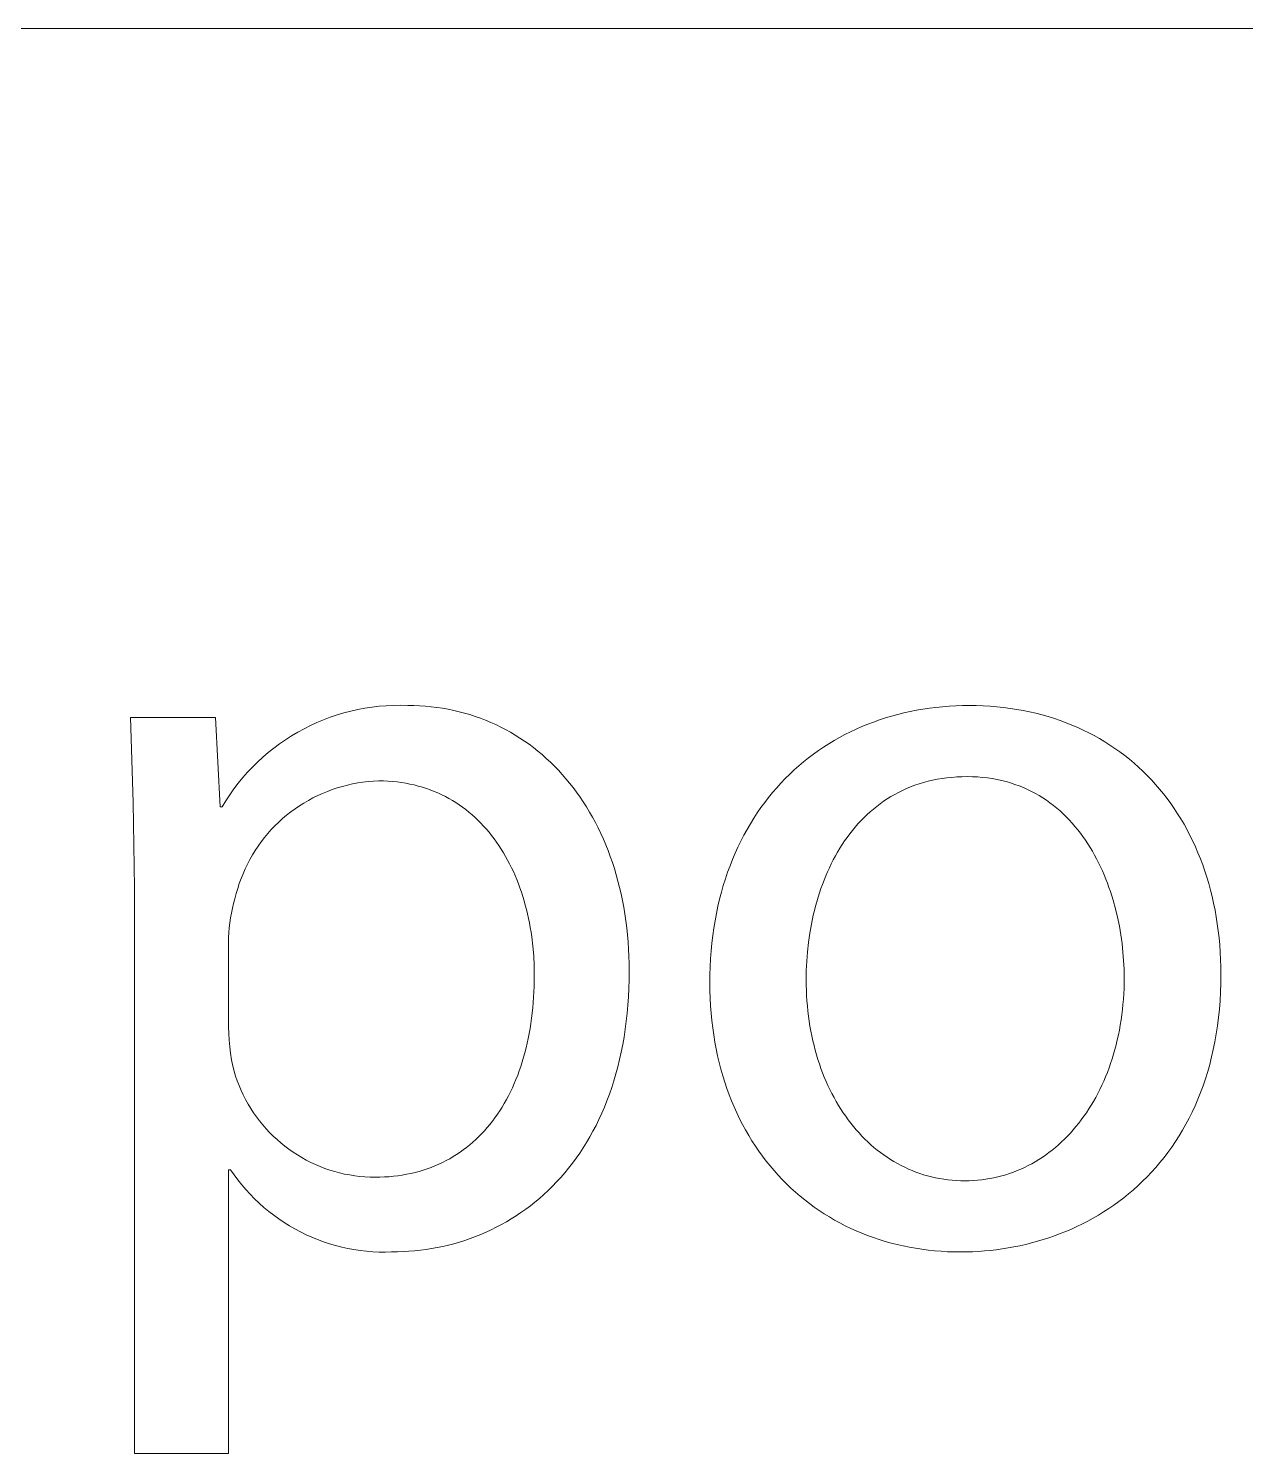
# Model space of a CAD drawing. Header units: millimetres. Extents: x -1519 to 3497, y -297 to 3208.
# Drawn here: x 3277 to 3333.6, y 197.7 to 264 of the extents above; entities that cross this region are included whole.
import ezdxf

# ---------------------------------------------------------------- set-up
doc = ezdxf.new("R2010")
doc.units = ezdxf.units.MM
doc.header["$MEASUREMENT"] = 0
doc.layers.add('Domyślny', color=7, linetype='Continuous', true_color=0x000000)

msp = doc.modelspace()

# ---------------------------------------------------------------- linework, layer by layer
at = {"layer": 'Domyślny', "color": 18, "lineweight": 15, "true_color": 0x000000}
for p, q in [((3492.39, 263.982), (1601.48, 263.982)), ((3281.887, 227.989), (3281.756, 231.955)), ((3281.756, 231.955), (3285.715, 231.955)), ((3285.715, 231.955), (3285.932, 227.796)), ((3290.737, 231.842), (3291.049, 231.959)), ((3291.049, 231.959), (3291.365, 232.066)), ((3291.365, 232.066), (3291.684, 232.161)), ((3291.684, 232.161), (3292.007, 232.245)), ((3292.007, 232.245), (3292.332, 232.318)), ((3292.332, 232.318), (3292.659, 232.38)), ((3292.659, 232.38), (3292.989, 232.43)), ((3292.989, 232.43), (3293.32, 232.468)), ((3293.32, 232.468), (3293.652, 232.495)), ((3293.652, 232.495), (3293.985, 232.511)), ((3293.985, 232.511), (3294.318, 232.514)), ((3294.318, 232.514), (3294.651, 232.507)), ((3294.651, 232.507), (3294.926, 232.503)), ((3294.926, 232.503), (3295.198, 232.492)), ((3295.198, 232.492), (3295.468, 232.474)), ((3295.468, 232.474), (3295.736, 232.449)), ((3295.736, 232.449), (3296.001, 232.417)), ((3296.001, 232.417), (3296.264, 232.378)), ((3296.264, 232.378), (3296.524, 232.332)), ((3296.524, 232.332), (3296.782, 232.279)), ((3296.782, 232.279), (3297.037, 232.219)), ((3297.037, 232.219), (3297.289, 232.153)), ((3297.289, 232.153), (3297.538, 232.08)), ((3297.538, 232.08), (3297.784, 232)), ((3297.784, 232), (3298.028, 231.914)), ((3298.028, 231.914), (3298.268, 231.821)), ((3316.574, 231.836), (3316.854, 231.927)), ((3316.854, 231.927), (3317.137, 232.012)), ((3317.137, 232.012), (3317.423, 232.09)), ((3317.423, 232.09), (3317.712, 232.162)), ((3317.712, 232.162), (3318.004, 232.226)), ((3318.004, 232.226), (3318.299, 232.284)), ((3318.299, 232.284), (3318.596, 232.336)), ((3318.596, 232.336), (3318.896, 232.381)), ((3318.896, 232.381), (3319.199, 232.418)), ((3319.199, 232.418), (3319.505, 232.449)), ((3319.505, 232.449), (3319.813, 232.474)), ((3319.813, 232.474), (3320.123, 232.491)), ((3320.123, 232.491), (3320.435, 232.501)), ((3320.435, 232.501), (3320.75, 232.505)), ((3320.75, 232.505), (3321.075, 232.501)), ((3321.075, 232.501), (3321.397, 232.49)), ((3321.397, 232.49), (3321.716, 232.472)), ((3321.716, 232.472), (3322.031, 232.446)), ((3322.031, 232.446), (3322.343, 232.414)), ((3322.343, 232.414), (3322.651, 232.374)), ((3322.651, 232.374), (3322.956, 232.327)), ((3322.956, 232.327), (3323.257, 232.273)), ((3323.257, 232.273), (3323.554, 232.212)), ((3323.554, 232.212), (3323.847, 232.144)), ((3323.847, 232.144), (3324.136, 232.07)), ((3324.136, 232.07), (3324.421, 231.989)), ((3324.421, 231.989), (3324.703, 231.901)), ((3324.703, 231.901), (3324.98, 231.806)), ((3289.249, 231.096), (3289.536, 231.266)), ((3289.536, 231.266), (3289.828, 231.426)), ((3289.828, 231.426), (3290.126, 231.575)), ((3290.126, 231.575), (3290.429, 231.714)), ((3290.429, 231.714), (3290.737, 231.842)), ((3298.268, 231.821), (3298.506, 231.722)), ((3298.506, 231.722), (3298.74, 231.616)), ((3298.74, 231.616), (3298.971, 231.504)), ((3298.971, 231.504), (3299.198, 231.386)), ((3299.198, 231.386), (3299.422, 231.261)), ((3299.422, 231.261), (3299.643, 231.131)), ((3314.969, 231.153), (3315.228, 231.282)), ((3315.228, 231.282), (3315.49, 231.406)), ((3315.49, 231.406), (3315.756, 231.523)), ((3315.756, 231.523), (3316.025, 231.634)), ((3316.025, 231.634), (3316.298, 231.738)), ((3316.298, 231.738), (3316.574, 231.836)), ((3324.98, 231.806), (3325.253, 231.705)), ((3325.253, 231.705), (3325.522, 231.598)), ((3325.522, 231.598), (3325.787, 231.484)), ((3325.787, 231.484), (3326.047, 231.364)), ((3326.047, 231.364), (3326.304, 231.237)), ((3326.304, 231.237), (3326.555, 231.104)), ((3288.426, 230.529), (3288.694, 230.727)), ((3288.694, 230.727), (3288.968, 230.917)), ((3288.968, 230.917), (3289.249, 231.096)), ((3299.643, 231.131), (3299.861, 230.994)), ((3299.861, 230.994), (3300.074, 230.851)), ((3300.074, 230.851), (3300.285, 230.702)), ((3300.285, 230.702), (3300.491, 230.548)), ((3313.737, 230.408), (3313.975, 230.57)), ((3313.975, 230.57), (3314.218, 230.725)), ((3314.218, 230.725), (3314.464, 230.874)), ((3314.464, 230.874), (3314.715, 231.016)), ((3314.715, 231.016), (3314.969, 231.153)), ((3326.555, 231.104), (3326.803, 230.965)), ((3326.803, 230.965), (3327.046, 230.82)), ((3327.046, 230.82), (3327.284, 230.669)), ((3327.284, 230.669), (3327.518, 230.512)), ((3287.667, 229.878), (3287.913, 230.104)), ((3287.913, 230.104), (3288.166, 230.321)), ((3288.166, 230.321), (3288.426, 230.529)), ((3300.491, 230.548), (3300.694, 230.387)), ((3300.694, 230.387), (3300.892, 230.221)), ((3300.892, 230.221), (3301.087, 230.048)), ((3301.087, 230.048), (3301.278, 229.87)), ((3313.049, 229.887), (3313.274, 230.067)), ((3313.274, 230.067), (3313.503, 230.241)), ((3313.503, 230.241), (3313.737, 230.408)), ((3327.518, 230.512), (3327.747, 230.348)), ((3327.747, 230.348), (3327.971, 230.179)), ((3327.971, 230.179), (3328.19, 230.004)), ((3328.19, 230.004), (3328.405, 229.824)), ((3286.98, 229.152), (3287.201, 229.402)), ((3287.201, 229.402), (3287.43, 229.644)), ((3287.43, 229.644), (3287.667, 229.878)), ((3301.278, 229.87), (3301.465, 229.687)), ((3301.465, 229.687), (3301.648, 229.498)), ((3301.648, 229.498), (3301.827, 229.303)), ((3301.827, 229.303), (3302.001, 229.103)), ((3312.195, 229.108), (3312.401, 229.312)), ((3312.401, 229.312), (3312.612, 229.51)), ((3312.612, 229.51), (3312.828, 229.702)), ((3312.828, 229.702), (3313.049, 229.887)), ((3328.405, 229.824), (3328.615, 229.638)), ((3328.615, 229.638), (3328.82, 229.446)), ((3328.82, 229.446), (3329.019, 229.248)), ((3329.019, 229.248), (3329.214, 229.045)), ((3286.373, 228.359), (3286.566, 228.63)), ((3286.566, 228.63), (3286.769, 228.895)), ((3286.769, 228.895), (3286.98, 229.152)), ((3291.14, 228.601), (3290.911, 228.515)), ((3291.373, 228.678), (3291.14, 228.601)), ((3291.607, 228.747), (3291.373, 228.678)), ((3291.845, 228.808), (3291.607, 228.747)), ((3292.084, 228.861), (3291.845, 228.808)), ((3292.324, 228.906), (3292.084, 228.861)), ((3292.566, 228.942), (3292.324, 228.906)), ((3292.81, 228.969), (3292.566, 228.942)), ((3293.054, 228.988), (3292.81, 228.969)), ((3293.298, 228.999), (3293.054, 228.988)), ((3293.515, 228.996), (3293.298, 228.999)), ((3293.729, 228.987), (3293.515, 228.996)), ((3293.94, 228.972), (3293.729, 228.987)), ((3294.148, 228.951), (3293.94, 228.972)), ((3294.352, 228.924), (3294.148, 228.951)), ((3294.554, 228.892), (3294.352, 228.924)), ((3294.752, 228.854), (3294.554, 228.892)), ((3294.947, 228.811), (3294.752, 228.854)), ((3295.139, 228.762), (3294.947, 228.811)), ((3295.328, 228.707), (3295.139, 228.762)), ((3295.514, 228.648), (3295.328, 228.707)), ((3295.696, 228.583), (3295.514, 228.648)), ((3295.876, 228.513), (3295.696, 228.583)), ((3302.001, 229.103), (3302.171, 228.898)), ((3302.171, 228.898), (3302.337, 228.687)), ((3302.337, 228.687), (3302.498, 228.471)), ((3311.606, 228.46), (3311.797, 228.682)), ((3311.797, 228.682), (3311.994, 228.898)), ((3311.994, 228.898), (3312.195, 229.108)), ((3317.832, 228.642), (3317.644, 228.557)), ((3318.023, 228.722), (3317.832, 228.642)), ((3318.219, 228.795), (3318.023, 228.722)), ((3318.419, 228.863), (3318.219, 228.795)), ((3318.623, 228.925), (3318.419, 228.863)), ((3318.831, 228.981), (3318.623, 228.925)), ((3319.044, 229.031), (3318.831, 228.981)), ((3319.261, 229.074), (3319.044, 229.031)), ((3319.481, 229.112), (3319.261, 229.074)), ((3319.706, 229.142), (3319.481, 229.112)), ((3319.936, 229.166), (3319.706, 229.142)), ((3320.169, 229.184), (3319.936, 229.166)), ((3320.407, 229.194), (3320.169, 229.184)), ((3320.649, 229.198), (3320.407, 229.194)), ((3320.892, 229.194), (3320.649, 229.198)), ((3321.13, 229.182), (3320.892, 229.194)), ((3321.364, 229.164), (3321.13, 229.182)), ((3321.593, 229.138), (3321.364, 229.164)), ((3321.817, 229.105), (3321.593, 229.138)), ((3322.037, 229.065), (3321.817, 229.105)), ((3322.253, 229.019), (3322.037, 229.065)), ((3322.464, 228.966), (3322.253, 229.019)), ((3322.671, 228.906), (3322.464, 228.966)), ((3322.873, 228.84), (3322.671, 228.906)), ((3323.071, 228.768), (3322.873, 228.84)), ((3323.264, 228.689), (3323.071, 228.768)), ((3323.454, 228.605), (3323.264, 228.689)), ((3323.639, 228.515), (3323.454, 228.605)), ((3329.214, 229.045), (3329.404, 228.837)), ((3329.404, 228.837), (3329.588, 228.623)), ((3329.588, 228.623), (3329.768, 228.404)), ((3281.94, 224.021), (3281.887, 227.989)), ((3286.016, 227.796), (3286.189, 228.08)), ((3286.189, 228.08), (3286.373, 228.359)), ((3289.816, 227.972), (3289.609, 227.841)), ((3290.027, 228.096), (3289.816, 227.972)), ((3290.242, 228.212), (3290.027, 228.096)), ((3290.462, 228.321), (3290.242, 228.212)), ((3290.685, 228.422), (3290.462, 228.321)), ((3290.911, 228.515), (3290.685, 228.422)), ((3296.052, 228.438), (3295.876, 228.513)), ((3296.225, 228.358), (3296.052, 228.438)), ((3296.395, 228.273), (3296.225, 228.358)), ((3296.561, 228.183), (3296.395, 228.273)), ((3296.724, 228.088), (3296.561, 228.183)), ((3296.884, 227.989), (3296.724, 228.088)), ((3297.041, 227.885), (3296.884, 227.989)), ((3302.498, 228.471), (3302.655, 228.249)), ((3302.655, 228.249), (3302.807, 228.023)), ((3302.807, 228.023), (3302.955, 227.791)), ((3311.064, 227.76), (3311.24, 227.999)), ((3311.24, 227.999), (3311.42, 228.233)), ((3311.42, 228.233), (3311.606, 228.46)), ((3316.604, 227.937), (3316.445, 227.817)), ((3316.768, 228.053), (3316.604, 227.937)), ((3316.935, 228.164), (3316.768, 228.053)), ((3317.106, 228.27), (3316.935, 228.164)), ((3317.281, 228.371), (3317.106, 228.27)), ((3317.461, 228.467), (3317.281, 228.371)), ((3317.644, 228.557), (3317.461, 228.467)), ((3323.819, 228.42), (3323.639, 228.515)), ((3323.996, 228.319), (3323.819, 228.42)), ((3324.168, 228.212), (3323.996, 228.319)), ((3324.336, 228.101), (3324.168, 228.212)), ((3324.499, 227.984), (3324.336, 228.101)), ((3324.659, 227.863), (3324.499, 227.984)), ((3329.768, 228.404), (3329.942, 228.179)), ((3329.942, 228.179), (3330.11, 227.95)), ((3330.11, 227.95), (3330.273, 227.715)), ((3285.932, 227.796), (3286.016, 227.796)), ((3288.831, 227.247), (3288.65, 227.082)), ((3289.018, 227.405), (3288.831, 227.247)), ((3289.21, 227.557), (3289.018, 227.405)), ((3289.407, 227.702), (3289.21, 227.557)), ((3289.609, 227.841), (3289.407, 227.702)), ((3297.194, 227.777), (3297.041, 227.885)), ((3297.345, 227.664), (3297.194, 227.777)), ((3297.491, 227.547), (3297.345, 227.664)), ((3297.635, 227.426), (3297.491, 227.547)), ((3297.775, 227.3), (3297.635, 227.426)), ((3297.912, 227.17), (3297.775, 227.3)), ((3302.955, 227.791), (3303.098, 227.554)), ((3303.098, 227.554), (3303.236, 227.313)), ((3303.236, 227.313), (3303.369, 227.066)), ((3310.572, 227.008), (3310.73, 227.265)), ((3310.73, 227.265), (3310.895, 227.515)), ((3310.895, 227.515), (3311.064, 227.76)), ((3315.848, 227.288), (3315.708, 227.146)), ((3315.991, 227.427), (3315.848, 227.288)), ((3316.139, 227.561), (3315.991, 227.427)), ((3316.29, 227.691), (3316.139, 227.561)), ((3316.445, 227.817), (3316.29, 227.691)), ((3324.815, 227.737), (3324.659, 227.863)), ((3324.966, 227.606), (3324.815, 227.737)), ((3325.113, 227.471), (3324.966, 227.606)), ((3325.257, 227.331), (3325.113, 227.471)), ((3325.396, 227.187), (3325.257, 227.331)), ((3330.273, 227.715), (3330.431, 227.475)), ((3330.431, 227.475), (3330.584, 227.23)), ((3288.306, 226.734), (3288.143, 226.551)), ((3288.475, 226.911), (3288.306, 226.734)), ((3288.65, 227.082), (3288.475, 226.911)), ((3298.045, 227.036), (3297.912, 227.17)), ((3298.176, 226.899), (3298.045, 227.036)), ((3298.302, 226.757), (3298.176, 226.899)), ((3298.426, 226.611), (3298.302, 226.757)), ((3298.546, 226.462), (3298.426, 226.611)), ((3303.369, 227.066), (3303.497, 226.815)), ((3303.497, 226.815), (3303.62, 226.558)), ((3310.272, 226.478), (3310.419, 226.746)), ((3310.419, 226.746), (3310.572, 227.008)), ((3315.313, 226.693), (3315.19, 226.535)), ((3315.441, 226.848), (3315.313, 226.693)), ((3315.573, 226.999), (3315.441, 226.848)), ((3315.708, 227.146), (3315.573, 226.999)), ((3325.531, 227.039), (3325.396, 227.187)), ((3325.662, 226.888), (3325.531, 227.039)), ((3325.79, 226.732), (3325.662, 226.888)), ((3325.913, 226.573), (3325.79, 226.732)), ((3330.584, 227.23), (3330.73, 226.981)), ((3330.73, 226.981), (3330.871, 226.726)), ((3330.871, 226.726), (3331.007, 226.466)), ((3287.695, 225.97), (3287.559, 225.766)), ((3287.837, 226.169), (3287.695, 225.97)), ((3287.987, 226.363), (3287.837, 226.169)), ((3288.143, 226.551), (3287.987, 226.363)), ((3298.662, 226.309), (3298.546, 226.462)), ((3298.776, 226.153), (3298.662, 226.309)), ((3298.885, 225.993), (3298.776, 226.153)), ((3298.992, 225.83), (3298.885, 225.993)), ((3303.62, 226.558), (3303.739, 226.297)), ((3303.739, 226.297), (3303.852, 226.031)), ((3303.852, 226.031), (3303.96, 225.761)), ((3309.866, 225.642), (3309.996, 225.926)), ((3309.996, 225.926), (3310.131, 226.205)), ((3310.131, 226.205), (3310.272, 226.478)), ((3314.841, 226.039), (3314.732, 225.867)), ((3314.953, 226.208), (3314.841, 226.039)), ((3315.07, 226.373), (3314.953, 226.208)), ((3315.19, 226.535), (3315.07, 226.373)), ((3326.032, 226.411), (3325.913, 226.573)), ((3326.148, 226.245), (3326.032, 226.411)), ((3326.26, 226.076), (3326.148, 226.245)), ((3326.368, 225.904), (3326.26, 226.076)), ((3331.007, 226.466), (3331.137, 226.202)), ((3331.137, 226.202), (3331.261, 225.933)), ((3331.261, 225.933), (3331.379, 225.66)), ((3287.309, 225.346), (3287.195, 225.129)), ((3287.43, 225.558), (3287.309, 225.346)), ((3287.559, 225.766), (3287.43, 225.558)), ((3299.095, 225.663), (3298.992, 225.83)), ((3299.194, 225.493), (3299.095, 225.663)), ((3299.29, 225.32), (3299.194, 225.493)), ((3299.382, 225.144), (3299.29, 225.32)), ((3303.96, 225.761), (3304.063, 225.486)), ((3304.063, 225.486), (3304.16, 225.206)), ((3309.627, 225.056), (3309.744, 225.352)), ((3309.744, 225.352), (3309.866, 225.642)), ((3314.429, 225.332), (3314.336, 225.148)), ((3314.526, 225.513), (3314.429, 225.332)), ((3314.627, 225.691), (3314.526, 225.513)), ((3314.732, 225.867), (3314.627, 225.691)), ((3326.472, 225.729), (3326.368, 225.904)), ((3326.572, 225.552), (3326.472, 225.729)), ((3326.669, 225.371), (3326.572, 225.552)), ((3326.761, 225.189), (3326.669, 225.371)), ((3331.379, 225.66), (3331.491, 225.381)), ((3331.491, 225.381), (3331.597, 225.099)), ((3286.99, 224.684), (3286.899, 224.457)), ((3287.088, 224.908), (3286.99, 224.684)), ((3287.195, 225.129), (3287.088, 224.908)), ((3299.471, 224.965), (3299.382, 225.144)), ((3299.557, 224.783), (3299.471, 224.965)), ((3299.639, 224.598), (3299.557, 224.783)), ((3299.717, 224.41), (3299.639, 224.598)), ((3304.16, 225.206), (3304.252, 224.922)), ((3304.252, 224.922), (3304.339, 224.633)), ((3304.339, 224.633), (3304.42, 224.34)), ((3309.413, 224.449), (3309.517, 224.755)), ((3309.517, 224.755), (3309.627, 225.056)), ((3314.16, 224.772), (3314.077, 224.58)), ((3314.246, 224.961), (3314.16, 224.772)), ((3314.336, 225.148), (3314.246, 224.961)), ((3326.851, 225.004), (3326.761, 225.189)), ((3326.936, 224.817), (3326.851, 225.004)), ((3327.018, 224.628), (3326.936, 224.817)), ((3327.096, 224.437), (3327.018, 224.628)), ((3331.597, 225.099), (3331.697, 224.811)), ((3331.697, 224.811), (3331.792, 224.52)), ((3281.94, 197.729), (3281.94, 224.021)), ((3286.742, 223.993), (3286.675, 223.758)), ((3286.816, 224.226), (3286.742, 223.993)), ((3286.899, 224.457), (3286.816, 224.226)), ((3299.792, 224.219), (3299.717, 224.41)), ((3299.864, 224.026), (3299.792, 224.219)), ((3299.932, 223.83), (3299.864, 224.026)), ((3304.42, 224.34), (3304.495, 224.043)), ((3304.495, 224.043), (3304.565, 223.742)), ((3309.225, 223.82), (3309.316, 224.137)), ((3309.316, 224.137), (3309.413, 224.449)), ((3313.852, 223.992), (3313.784, 223.791)), ((3313.923, 224.19), (3313.852, 223.992)), ((3313.998, 224.386), (3313.923, 224.19)), ((3314.077, 224.58), (3313.998, 224.386)), ((3327.171, 224.244), (3327.096, 224.437)), ((3327.242, 224.05), (3327.171, 224.244)), ((3327.309, 223.854), (3327.242, 224.05)), ((3331.792, 224.52), (3331.88, 224.224)), ((3331.88, 224.224), (3331.961, 223.924)), ((3286.554, 223.299), (3286.498, 223.077)), ((3286.617, 223.52), (3286.554, 223.299)), ((3286.675, 223.758), (3286.617, 223.52)), ((3299.996, 223.632), (3299.932, 223.83)), ((3300.056, 223.432), (3299.996, 223.632)), ((3300.113, 223.229), (3300.056, 223.432)), ((3304.565, 223.742), (3304.629, 223.436)), ((3304.629, 223.436), (3304.688, 223.126)), ((3309.065, 223.17), (3309.142, 223.498)), ((3309.142, 223.498), (3309.225, 223.82)), ((3313.659, 223.385), (3313.602, 223.179)), ((3313.72, 223.589), (3313.659, 223.385)), ((3313.784, 223.791), (3313.72, 223.589)), ((3327.373, 223.657), (3327.309, 223.854)), ((3327.433, 223.459), (3327.373, 223.657)), ((3327.544, 223.06), (3327.433, 223.459)), ((3331.961, 223.924), (3332.037, 223.619)), ((3332.037, 223.619), (3332.107, 223.311)), ((3332.107, 223.311), (3332.17, 222.998)), ((3286.409, 222.628), (3286.375, 222.401)), ((3286.45, 222.853), (3286.409, 222.628)), ((3286.498, 223.077), (3286.45, 222.853)), ((3300.167, 223.024), (3300.113, 223.229)), ((3300.217, 222.816), (3300.167, 223.024)), ((3300.263, 222.607), (3300.217, 222.816)), ((3304.688, 223.126), (3304.74, 222.813)), ((3304.74, 222.813), (3304.787, 222.495)), ((3308.931, 222.499), (3308.995, 222.837)), ((3308.995, 222.837), (3309.065, 223.17)), ((3313.499, 222.764), (3313.41, 222.343)), ((3313.549, 222.972), (3313.499, 222.764)), ((3313.602, 223.179), (3313.549, 222.972)), ((3327.64, 222.658), (3327.544, 223.06)), ((3327.723, 222.254), (3327.64, 222.658)), ((3332.17, 222.998), (3332.226, 222.681)), ((3332.226, 222.681), (3332.276, 222.361)), ((3286.348, 222.173), (3286.328, 221.945)), ((3286.375, 222.401), (3286.348, 222.173)), ((3300.306, 222.396), (3300.263, 222.607)), ((3300.345, 222.183), (3300.306, 222.396)), ((3300.38, 221.968), (3300.345, 222.183)), ((3300.412, 221.751), (3300.38, 221.968)), ((3304.787, 222.495), (3304.827, 222.173)), ((3304.827, 222.173), (3304.862, 221.847)), ((3308.827, 221.807), (3308.875, 222.156)), ((3308.875, 222.156), (3308.931, 222.499)), ((3313.41, 222.343), (3313.335, 221.918)), ((3327.793, 221.85), (3327.723, 222.254)), ((3332.276, 222.361), (3332.32, 222.036)), ((3332.32, 222.036), (3332.357, 221.708)), ((3286.328, 221.945), (3286.316, 221.716)), ((3286.316, 221.716), (3286.316, 217.557)), ((3300.464, 221.312), (3300.412, 221.751)), ((3300.501, 220.867), (3300.464, 221.312)), ((3304.862, 221.847), (3304.89, 221.518)), ((3304.89, 221.518), (3304.912, 221.184)), ((3308.751, 221.095), (3308.785, 221.454)), ((3308.785, 221.454), (3308.827, 221.807)), ((3313.274, 221.489), (3313.226, 221.058)), ((3313.335, 221.918), (3313.274, 221.489)), ((3327.85, 221.446), (3327.793, 221.85)), ((3327.893, 221.044), (3327.85, 221.446)), ((3332.357, 221.708), (3332.388, 221.376)), ((3332.388, 221.376), (3332.411, 221.04)), ((3300.524, 220.417), (3300.501, 220.867)), ((3304.912, 221.184), (3304.928, 220.847)), ((3304.928, 220.847), (3304.938, 220.507)), ((3308.705, 220.362), (3308.724, 220.731)), ((3308.724, 220.731), (3308.751, 221.095)), ((3313.193, 220.626), (3313.173, 220.193)), ((3313.226, 221.058), (3313.193, 220.626)), ((3327.924, 220.645), (3327.893, 221.044)), ((3327.943, 220.25), (3327.924, 220.645)), ((3332.411, 221.04), (3332.428, 220.7)), ((3332.428, 220.7), (3332.439, 220.357)), ((3300.523, 219.446), (3300.531, 219.962)), ((3300.531, 219.962), (3300.524, 220.417)), ((3304.941, 220.162), (3304.937, 219.756)), ((3304.938, 220.507), (3304.941, 220.162)), ((3308.689, 219.61), (3308.693, 219.988)), ((3308.693, 219.988), (3308.705, 220.362)), ((3313.173, 220.193), (3313.166, 219.76)), ((3327.949, 219.86), (3327.943, 220.25)), ((3332.442, 220.01), (3332.438, 219.593)), ((3332.439, 220.357), (3332.442, 220.01)), ((3300.499, 218.94), (3300.523, 219.446)), ((3304.926, 219.356), (3304.906, 218.963)), ((3304.937, 219.756), (3304.926, 219.356)), ((3308.693, 219.251), (3308.689, 219.61)), ((3313.166, 219.76), (3313.168, 219.511)), ((3313.168, 219.511), (3313.175, 219.264)), ((3327.928, 219.102), (3327.94, 219.352)), ((3327.94, 219.352), (3327.947, 219.605)), ((3327.947, 219.605), (3327.949, 219.86)), ((3332.438, 219.593), (3332.424, 219.183)), ((3300.46, 218.445), (3300.499, 218.94)), ((3304.906, 218.963), (3304.88, 218.576)), ((3308.704, 218.896), (3308.693, 219.251)), ((3308.723, 218.546), (3308.704, 218.896)), ((3313.175, 219.264), (3313.186, 219.019)), ((3313.186, 219.019), (3313.202, 218.777)), ((3313.202, 218.777), (3313.221, 218.536)), ((3327.892, 218.608), (3327.912, 218.854)), ((3327.912, 218.854), (3327.928, 219.102)), ((3332.402, 218.78), (3332.371, 218.384)), ((3332.424, 219.183), (3332.402, 218.78)), ((3300.405, 217.962), (3300.46, 218.445)), ((3304.846, 218.196), (3304.805, 217.822)), ((3304.88, 218.576), (3304.846, 218.196)), ((3308.748, 218.2), (3308.723, 218.546)), ((3308.781, 217.859), (3308.748, 218.2)), ((3313.221, 218.536), (3313.245, 218.298)), ((3313.245, 218.298), (3313.274, 218.062)), ((3313.274, 218.062), (3313.306, 217.828)), ((3327.804, 217.886), (3327.838, 218.124)), ((3327.838, 218.124), (3327.867, 218.365)), ((3327.867, 218.365), (3327.892, 218.608)), ((3332.331, 217.996), (3332.283, 217.615)), ((3332.371, 218.384), (3332.331, 217.996)), ((3286.316, 217.557), (3286.327, 217.251)), ((3300.294, 217.258), (3300.335, 217.49)), ((3300.335, 217.49), (3300.372, 217.724)), ((3300.372, 217.724), (3300.405, 217.962)), ((3304.757, 217.454), (3304.702, 217.093)), ((3304.805, 217.822), (3304.757, 217.454)), ((3308.821, 217.522), (3308.781, 217.859)), ((3308.867, 217.189), (3308.821, 217.522)), ((3313.306, 217.828), (3313.343, 217.597)), ((3313.343, 217.597), (3313.384, 217.368)), ((3313.384, 217.368), (3313.429, 217.142)), ((3327.678, 217.187), (3327.725, 217.417)), ((3327.725, 217.417), (3327.766, 217.65)), ((3327.766, 217.65), (3327.804, 217.886)), ((3332.283, 217.615), (3332.227, 217.242)), ((3286.327, 217.251), (3286.346, 216.946)), ((3286.346, 216.946), (3286.375, 216.642)), ((3300.148, 216.583), (3300.201, 216.805)), ((3300.201, 216.805), (3300.249, 217.03)), ((3300.249, 217.03), (3300.294, 217.258)), ((3304.639, 216.738), (3304.571, 216.39)), ((3304.702, 217.093), (3304.639, 216.738)), ((3308.921, 216.861), (3308.867, 217.189)), ((3308.982, 216.538), (3308.921, 216.861)), ((3313.429, 217.142), (3313.478, 216.918)), ((3313.478, 216.918), (3313.531, 216.697)), ((3313.531, 216.697), (3313.588, 216.479)), ((3327.515, 216.513), (3327.574, 216.735)), ((3327.574, 216.735), (3327.628, 216.959)), ((3327.628, 216.959), (3327.678, 217.187)), ((3332.163, 216.875), (3332.091, 216.516)), ((3332.227, 217.242), (3332.163, 216.875)), ((3286.375, 216.642), (3286.413, 216.338)), ((3286.413, 216.338), (3286.46, 216.036)), ((3286.46, 216.036), (3286.517, 215.736)), ((3299.969, 215.936), (3300.033, 216.149)), ((3300.033, 216.149), (3300.092, 216.364)), ((3300.092, 216.364), (3300.148, 216.583)), ((3304.495, 216.048), (3304.413, 215.713)), ((3304.571, 216.39), (3304.495, 216.048)), ((3309.049, 216.219), (3308.982, 216.538)), ((3309.122, 215.905), (3309.049, 216.219)), ((3313.588, 216.479), (3313.649, 216.263)), ((3313.649, 216.263), (3313.714, 216.05)), ((3313.714, 216.05), (3313.782, 215.841)), ((3327.317, 215.866), (3327.387, 216.079)), ((3327.387, 216.079), (3327.453, 216.294)), ((3327.453, 216.294), (3327.515, 216.513)), ((3332.011, 216.164), (3331.924, 215.819)), ((3332.091, 216.516), (3332.011, 216.164)), ((3286.517, 215.736), (3286.578, 215.506)), ((3286.578, 215.506), (3286.648, 215.279)), ((3299.757, 215.32), (3299.831, 215.522)), ((3299.831, 215.522), (3299.902, 215.727)), ((3299.902, 215.727), (3299.969, 215.936)), ((3304.325, 215.384), (3304.23, 215.062)), ((3304.413, 215.713), (3304.325, 215.384)), ((3309.203, 215.595), (3309.122, 215.905)), ((3309.29, 215.291), (3309.203, 215.595)), ((3313.782, 215.841), (3313.854, 215.634)), ((3313.854, 215.634), (3313.931, 215.43)), ((3313.931, 215.43), (3314.01, 215.229)), ((3327.084, 215.247), (3327.165, 215.45)), ((3327.165, 215.45), (3327.243, 215.656)), ((3327.243, 215.656), (3327.317, 215.866)), ((3331.829, 215.482), (3331.726, 215.151)), ((3331.924, 215.819), (3331.829, 215.482)), ((3286.648, 215.279), (3286.726, 215.054)), ((3286.726, 215.054), (3286.811, 214.832)), ((3286.811, 214.832), (3286.904, 214.613)), ((3299.423, 214.547), (3299.512, 214.735)), ((3299.512, 214.735), (3299.597, 214.926)), ((3299.597, 214.926), (3299.679, 215.121)), ((3299.679, 215.121), (3299.757, 215.32)), ((3304.129, 214.745), (3304.021, 214.436)), ((3304.23, 215.062), (3304.129, 214.745)), ((3309.383, 214.991), (3309.29, 215.291)), ((3309.482, 214.696), (3309.383, 214.991)), ((3309.588, 214.406), (3309.482, 214.696)), ((3314.01, 215.229), (3314.094, 215.032)), ((3314.094, 215.032), (3314.181, 214.837)), ((3314.181, 214.837), (3314.272, 214.646)), ((3326.818, 214.658), (3326.91, 214.851)), ((3326.91, 214.851), (3326.999, 215.047)), ((3326.999, 215.047), (3327.084, 215.247)), ((3331.617, 214.828), (3331.5, 214.511)), ((3331.726, 215.151), (3331.617, 214.828)), ((3286.904, 214.613), (3287.005, 214.398)), ((3287.005, 214.398), (3287.113, 214.186)), ((3287.113, 214.186), (3287.229, 213.978)), ((3299.032, 213.834), (3299.135, 214.006)), ((3299.135, 214.006), (3299.235, 214.183)), ((3299.235, 214.183), (3299.331, 214.363)), ((3299.331, 214.363), (3299.423, 214.547)), ((3303.908, 214.133), (3303.789, 213.836)), ((3304.021, 214.436), (3303.908, 214.133)), ((3309.7, 214.121), (3309.588, 214.406)), ((3309.818, 213.841), (3309.7, 214.121)), ((3314.272, 214.646), (3314.366, 214.459)), ((3314.366, 214.459), (3314.463, 214.274)), ((3314.463, 214.274), (3314.565, 214.093)), ((3314.565, 214.093), (3314.669, 213.916)), ((3326.414, 213.921), (3326.52, 214.1)), ((3326.52, 214.1), (3326.623, 214.282)), ((3326.623, 214.282), (3326.722, 214.468)), ((3326.722, 214.468), (3326.818, 214.658)), ((3331.377, 214.202), (3331.247, 213.899)), ((3331.5, 214.511), (3331.377, 214.202)), ((3287.229, 213.978), (3287.352, 213.775)), ((3287.352, 213.775), (3287.481, 213.575)), ((3287.481, 213.575), (3287.618, 213.381)), ((3287.618, 213.381), (3287.761, 213.191)), ((3298.585, 213.182), (3298.702, 213.339)), ((3298.702, 213.339), (3298.816, 213.5)), ((3298.816, 213.5), (3298.926, 213.665)), ((3298.926, 213.665), (3299.032, 213.834)), ((3303.665, 213.546), (3303.534, 213.262)), ((3303.789, 213.836), (3303.665, 213.546)), ((3309.942, 213.566), (3309.818, 213.841)), ((3310.071, 213.296), (3309.942, 213.566)), ((3314.669, 213.916), (3314.777, 213.742)), ((3314.777, 213.742), (3314.888, 213.572)), ((3314.888, 213.572), (3315.003, 213.406)), ((3315.003, 213.406), (3315.12, 213.243)), ((3325.956, 213.244), (3326.075, 213.408)), ((3326.075, 213.408), (3326.191, 213.575)), ((3326.191, 213.575), (3326.304, 213.746)), ((3326.304, 213.746), (3326.414, 213.921)), ((3331.11, 213.604), (3330.967, 213.315)), ((3331.247, 213.899), (3331.11, 213.604)), ((3287.761, 213.191), (3287.911, 213.006)), ((3287.911, 213.006), (3288.067, 212.827)), ((3288.067, 212.827), (3288.229, 212.653)), ((3298.083, 212.596), (3298.214, 212.736)), ((3298.214, 212.736), (3298.341, 212.881)), ((3298.341, 212.881), (3298.465, 213.03)), ((3298.465, 213.03), (3298.585, 213.182)), ((3303.257, 212.713), (3303.11, 212.449)), ((3303.398, 212.984), (3303.257, 212.713)), ((3303.534, 213.262), (3303.398, 212.984)), ((3310.207, 213.031), (3310.071, 213.296)), ((3310.348, 212.771), (3310.207, 213.031)), ((3310.495, 212.516), (3310.348, 212.771)), ((3315.12, 213.243), (3315.241, 213.085)), ((3315.241, 213.085), (3315.366, 212.93)), ((3315.366, 212.93), (3315.493, 212.779)), ((3315.493, 212.779), (3315.623, 212.632)), ((3325.448, 212.63), (3325.58, 212.778)), ((3325.58, 212.778), (3325.708, 212.929)), ((3325.708, 212.929), (3325.834, 213.085)), ((3325.834, 213.085), (3325.956, 213.244)), ((3330.663, 212.759), (3330.502, 212.491)), ((3330.818, 213.034), (3330.663, 212.759)), ((3330.967, 213.315), (3330.818, 213.034)), ((3288.229, 212.653), (3288.398, 212.485)), ((3288.398, 212.485), (3288.572, 212.323)), ((3288.572, 212.323), (3288.751, 212.167)), ((3288.751, 212.167), (3288.936, 212.017)), ((3288.936, 212.017), (3289.126, 211.874)), ((3297.381, 211.96), (3297.528, 212.078)), ((3297.528, 212.078), (3297.672, 212.201)), ((3297.672, 212.201), (3297.812, 212.328)), ((3297.812, 212.328), (3297.95, 212.46)), ((3297.95, 212.46), (3298.083, 212.596)), ((3302.958, 212.19), (3302.801, 211.938)), ((3303.11, 212.449), (3302.958, 212.19)), ((3310.648, 212.267), (3310.495, 212.516)), ((3310.805, 212.023), (3310.648, 212.267)), ((3310.969, 211.784), (3310.805, 212.023)), ((3315.623, 212.632), (3315.756, 212.489)), ((3315.756, 212.489), (3315.893, 212.351)), ((3315.893, 212.351), (3316.032, 212.216)), ((3316.032, 212.216), (3316.174, 212.086)), ((3316.174, 212.086), (3316.319, 211.96)), ((3324.748, 211.957), (3324.893, 212.083)), ((3324.893, 212.083), (3325.036, 212.213)), ((3325.036, 212.213), (3325.177, 212.348)), ((3325.177, 212.348), (3325.314, 212.487)), ((3325.314, 212.487), (3325.448, 212.63)), ((3330.334, 212.23), (3330.162, 211.976)), ((3330.502, 212.491), (3330.334, 212.23)), ((3289.126, 211.874), (3289.321, 211.738)), ((3289.321, 211.738), (3289.521, 211.609)), ((3289.521, 211.609), (3289.724, 211.486)), ((3289.724, 211.486), (3289.933, 211.371)), ((3289.933, 211.371), (3290.144, 211.263)), ((3296.43, 211.345), (3296.597, 211.436)), ((3296.597, 211.436), (3296.76, 211.531)), ((3296.76, 211.531), (3296.92, 211.631)), ((3296.92, 211.631), (3297.077, 211.736)), ((3297.077, 211.736), (3297.231, 211.846)), ((3297.231, 211.846), (3297.381, 211.96)), ((3302.472, 211.454), (3302.301, 211.221)), ((3302.639, 211.693), (3302.472, 211.454)), ((3302.801, 211.938), (3302.639, 211.693)), ((3311.137, 211.551), (3310.969, 211.784)), ((3311.311, 211.323), (3311.137, 211.551)), ((3316.319, 211.96), (3316.467, 211.839)), ((3316.467, 211.839), (3316.618, 211.722)), ((3316.618, 211.722), (3316.771, 211.61)), ((3316.771, 211.61), (3316.927, 211.502)), ((3316.927, 211.502), (3317.086, 211.399)), ((3317.086, 211.399), (3317.247, 211.3)), ((3323.818, 211.297), (3323.979, 211.395)), ((3323.979, 211.395), (3324.138, 211.498)), ((3324.138, 211.498), (3324.294, 211.606)), ((3324.294, 211.606), (3324.448, 211.718)), ((3324.448, 211.718), (3324.599, 211.835)), ((3324.599, 211.835), (3324.748, 211.957)), ((3329.8, 211.488), (3329.611, 211.254)), ((3329.983, 211.728), (3329.8, 211.488)), ((3330.162, 211.976), (3329.983, 211.728)), ((3286.416, 210.925), (3286.316, 210.925)), ((3286.316, 210.925), (3286.316, 197.729)), ((3286.582, 210.684), (3286.416, 210.925)), ((3286.757, 210.449), (3286.582, 210.684)), ((3290.144, 211.263), (3290.36, 211.163)), ((3290.36, 211.163), (3290.579, 211.07)), ((3290.579, 211.07), (3290.801, 210.985)), ((3290.801, 210.985), (3291.026, 210.907)), ((3291.026, 210.907), (3291.253, 210.838)), ((3291.253, 210.838), (3291.483, 210.777)), ((3291.483, 210.777), (3291.715, 210.723)), ((3291.715, 210.723), (3291.948, 210.678)), ((3294.395, 210.674), (3294.595, 210.709)), ((3294.595, 210.709), (3294.792, 210.75)), ((3294.792, 210.75), (3294.986, 210.796)), ((3294.986, 210.796), (3295.178, 210.847)), ((3295.178, 210.847), (3295.366, 210.903)), ((3295.366, 210.903), (3295.551, 210.964)), ((3295.551, 210.964), (3295.733, 211.03)), ((3295.733, 211.03), (3295.912, 211.102)), ((3295.912, 211.102), (3296.088, 211.178)), ((3296.088, 211.178), (3296.261, 211.259)), ((3296.261, 211.259), (3296.43, 211.345)), ((3301.944, 210.776), (3301.758, 210.562)), ((3302.124, 210.995), (3301.944, 210.776)), ((3302.301, 211.221), (3302.124, 210.995)), ((3311.49, 211.1), (3311.311, 211.323)), ((3311.674, 210.883), (3311.49, 211.1)), ((3311.863, 210.672), (3311.674, 210.883)), ((3317.247, 211.3), (3317.411, 211.207)), ((3317.411, 211.207), (3317.577, 211.118)), ((3317.577, 211.118), (3317.746, 211.034)), ((3317.746, 211.034), (3317.918, 210.955)), ((3317.918, 210.955), (3318.091, 210.881)), ((3318.091, 210.881), (3318.267, 210.812)), ((3318.267, 210.812), (3318.446, 210.749)), ((3318.446, 210.749), (3318.626, 210.69)), ((3318.626, 210.69), (3318.809, 210.637)), ((3322.264, 210.636), (3322.445, 210.688)), ((3322.445, 210.688), (3322.624, 210.747)), ((3322.624, 210.747), (3322.801, 210.81)), ((3322.801, 210.81), (3322.976, 210.879)), ((3322.976, 210.879), (3323.149, 210.952)), ((3323.149, 210.952), (3323.32, 211.031)), ((3323.32, 211.031), (3323.488, 211.115)), ((3323.488, 211.115), (3323.654, 211.203)), ((3323.654, 211.203), (3323.818, 211.297)), ((3329.218, 210.806), (3329.015, 210.592)), ((3329.417, 211.027), (3329.218, 210.806)), ((3329.611, 211.254), (3329.417, 211.027)), ((3286.939, 210.219), (3286.757, 210.449)), ((3287.128, 209.996), (3286.939, 210.219)), ((3291.948, 210.678), (3292.183, 210.641)), ((3292.183, 210.641), (3292.419, 210.612)), ((3292.419, 210.612), (3292.656, 210.591)), ((3292.656, 210.591), (3292.894, 210.579)), ((3292.894, 210.579), (3293.131, 210.574)), ((3293.131, 210.574), (3293.349, 210.577)), ((3293.349, 210.577), (3293.564, 210.586)), ((3293.564, 210.586), (3293.776, 210.599)), ((3293.776, 210.599), (3293.985, 210.619)), ((3293.985, 210.619), (3294.191, 210.643)), ((3294.191, 210.643), (3294.395, 210.674)), ((3301.375, 210.155), (3301.177, 209.96)), ((3301.569, 210.355), (3301.375, 210.155)), ((3301.758, 210.562), (3301.569, 210.355)), ((3312.057, 210.466), (3311.863, 210.672)), ((3312.256, 210.266), (3312.057, 210.466)), ((3312.459, 210.072), (3312.256, 210.266)), ((3312.668, 209.883), (3312.459, 210.072)), ((3318.809, 210.637), (3318.995, 210.589)), ((3318.995, 210.589), (3319.182, 210.547)), ((3319.182, 210.547), (3319.371, 210.51)), ((3319.371, 210.51), (3319.563, 210.478)), ((3319.563, 210.478), (3319.756, 210.452)), ((3319.756, 210.452), (3319.951, 210.432)), ((3319.951, 210.432), (3320.149, 210.417)), ((3320.149, 210.417), (3320.348, 210.409)), ((3320.348, 210.409), (3320.549, 210.406)), ((3320.549, 210.406), (3320.746, 210.409)), ((3320.746, 210.409), (3320.942, 210.417)), ((3320.942, 210.417), (3321.136, 210.432)), ((3321.136, 210.432), (3321.329, 210.452)), ((3321.329, 210.452), (3321.519, 210.478)), ((3321.519, 210.478), (3321.708, 210.509)), ((3321.708, 210.509), (3321.895, 210.546)), ((3321.895, 210.546), (3322.08, 210.588)), ((3322.08, 210.588), (3322.264, 210.636)), ((3328.594, 210.184), (3328.377, 209.99)), ((3328.807, 210.385), (3328.594, 210.184)), ((3329.015, 210.592), (3328.807, 210.385)), ((3287.326, 209.78), (3287.128, 209.996)), ((3287.53, 209.571), (3287.326, 209.78)), ((3287.742, 209.368), (3287.53, 209.571)), ((3287.96, 209.173), (3287.742, 209.368)), ((3300.561, 209.416), (3300.348, 209.248)), ((3300.77, 209.591), (3300.561, 209.416)), ((3300.976, 209.773), (3300.77, 209.591)), ((3301.177, 209.96), (3300.976, 209.773)), ((3312.88, 209.7), (3312.668, 209.883)), ((3313.097, 209.523), (3312.88, 209.7)), ((3313.319, 209.351), (3313.097, 209.523)), ((3327.702, 209.448), (3327.47, 209.28)), ((3327.931, 209.622), (3327.702, 209.448)), ((3328.156, 209.803), (3327.931, 209.622)), ((3328.377, 209.99), (3328.156, 209.803)), ((3288.185, 208.986), (3287.96, 209.173)), ((3288.416, 208.806), (3288.185, 208.986)), ((3288.654, 208.635), (3288.416, 208.806)), ((3299.688, 208.78), (3299.461, 208.637)), ((3299.911, 208.93), (3299.688, 208.78)), ((3300.131, 209.085), (3299.911, 208.93)), ((3300.348, 209.248), (3300.131, 209.085)), ((3313.545, 209.186), (3313.319, 209.351)), ((3313.775, 209.027), (3313.545, 209.186)), ((3314.009, 208.873), (3313.775, 209.027)), ((3314.247, 208.726), (3314.009, 208.873)), ((3314.489, 208.584), (3314.247, 208.726)), ((3326.752, 208.814), (3326.506, 208.672)), ((3326.994, 208.963), (3326.752, 208.814)), ((3327.234, 209.118), (3326.994, 208.963)), ((3327.47, 209.28), (3327.234, 209.118)), ((3288.897, 208.471), (3288.654, 208.635)), ((3289.145, 208.316), (3288.897, 208.471)), ((3289.398, 208.17), (3289.145, 208.316)), ((3289.657, 208.032), (3289.398, 208.17)), ((3298.526, 208.129), (3298.285, 208.017)), ((3298.764, 208.246), (3298.526, 208.129)), ((3298.999, 208.37), (3298.764, 208.246)), ((3299.232, 208.5), (3298.999, 208.37)), ((3299.461, 208.637), (3299.232, 208.5)), ((3314.736, 208.449), (3314.489, 208.584)), ((3314.986, 208.32), (3314.736, 208.449)), ((3315.239, 208.197), (3314.986, 208.32)), ((3315.497, 208.081), (3315.239, 208.197)), ((3315.757, 207.97), (3315.497, 208.081)), ((3325.236, 208.055), (3324.975, 207.951)), ((3325.495, 208.166), (3325.236, 208.055)), ((3325.752, 208.283), (3325.495, 208.166)), ((3326.006, 208.406), (3325.752, 208.283)), ((3326.257, 208.536), (3326.006, 208.406)), ((3326.506, 208.672), (3326.257, 208.536)), ((3289.92, 207.903), (3289.657, 208.032)), ((3290.187, 207.783), (3289.92, 207.903)), ((3290.458, 207.673), (3290.187, 207.783)), ((3290.733, 207.572), (3290.458, 207.673)), ((3291.011, 207.48), (3290.733, 207.572)), ((3291.292, 207.398), (3291.011, 207.48)), ((3291.576, 207.325), (3291.292, 207.398)), ((3296.536, 207.417), (3296.278, 207.357)), ((3296.792, 207.484), (3296.536, 207.417)), ((3297.046, 207.557), (3296.792, 207.484)), ((3297.298, 207.636), (3297.046, 207.557)), ((3297.548, 207.722), (3297.298, 207.636)), ((3297.796, 207.814), (3297.548, 207.722)), ((3298.042, 207.913), (3297.796, 207.814)), ((3298.285, 208.017), (3298.042, 207.913)), ((3316.022, 207.866), (3315.757, 207.97)), ((3316.29, 207.769), (3316.022, 207.866)), ((3316.561, 207.678), (3316.29, 207.769)), ((3316.835, 207.593), (3316.561, 207.678)), ((3317.112, 207.515), (3316.835, 207.593)), ((3317.393, 207.443), (3317.112, 207.515)), ((3317.676, 207.378), (3317.393, 207.443)), ((3317.963, 207.32), (3317.676, 207.378)), ((3323.099, 207.39), (3322.826, 207.334)), ((3323.371, 207.452), (3323.099, 207.39)), ((3323.642, 207.52), (3323.371, 207.452)), ((3323.912, 207.594), (3323.642, 207.52)), ((3324.18, 207.674), (3323.912, 207.594)), ((3324.447, 207.76), (3324.18, 207.674)), ((3324.712, 207.852), (3324.447, 207.76)), ((3324.975, 207.951), (3324.712, 207.852)), ((3291.861, 207.262), (3291.576, 207.325)), ((3292.149, 207.209), (3291.861, 207.262)), ((3292.439, 207.166), (3292.149, 207.209)), ((3292.73, 207.133), (3292.439, 207.166)), ((3293.022, 207.11), (3292.73, 207.133)), ((3293.314, 207.097), (3293.022, 207.11)), ((3293.607, 207.093), (3293.314, 207.097)), ((3293.9, 207.1), (3293.607, 207.093)), ((3294.168, 207.103), (3293.9, 207.1)), ((3294.436, 207.113), (3294.168, 207.103)), ((3294.702, 207.129), (3294.436, 207.113)), ((3294.968, 207.151), (3294.702, 207.129)), ((3295.233, 207.179), (3294.968, 207.151)), ((3295.496, 207.214), (3295.233, 207.179)), ((3295.758, 207.255), (3295.496, 207.214)), ((3296.019, 207.303), (3295.758, 207.255)), ((3296.278, 207.357), (3296.019, 207.303)), ((3318.252, 207.268), (3317.963, 207.32)), ((3318.544, 207.224), (3318.252, 207.268)), ((3318.839, 207.186), (3318.544, 207.224)), ((3319.136, 207.154), (3318.839, 207.186)), ((3319.436, 207.13), (3319.136, 207.154)), ((3319.738, 207.112), (3319.436, 207.13)), ((3320.042, 207.102), (3319.738, 207.112)), ((3320.349, 207.098), (3320.042, 207.102)), ((3320.624, 207.101), (3320.349, 207.098)), ((3320.899, 207.11), (3320.624, 207.101)), ((3321.175, 207.124), (3320.899, 207.11)), ((3321.451, 207.145), (3321.175, 207.124)), ((3321.726, 207.171), (3321.451, 207.145)), ((3322.002, 207.203), (3321.726, 207.171)), ((3322.277, 207.241), (3322.002, 207.203)), ((3322.552, 207.285), (3322.277, 207.241)), ((3322.826, 207.334), (3322.552, 207.285)), ((3286.316, 197.729), (3281.94, 197.729))]:
    msp.add_line(p, q, dxfattribs=at)

doc.saveas('drawing.dxf')
